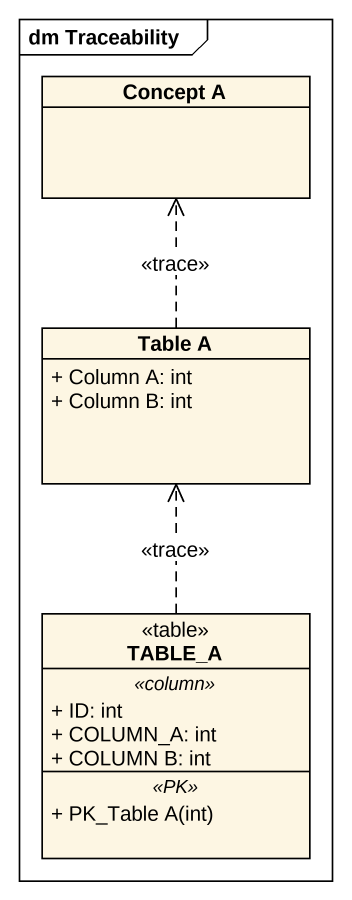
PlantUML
@startuml
mainframe dm Traceability
hide circle
hide empty members
skinparam classAttributeIconSize 0
class "Concept A" as Concept_A
class "Table A" as Table_A {
  + Column A: int
  + Column B: int
}
class TABLE_A <<table>> {
  .. <<column>> ..
  + ID: int
  + COLUMN_A: int
  + COLUMN B: int
  .. <<PK>> ..
  + PK_Table A(int)
}
Table_A .up.> Concept_A : <<trace>>
TABLE_A .up.> Table_A : <<trace>>
@enduml
